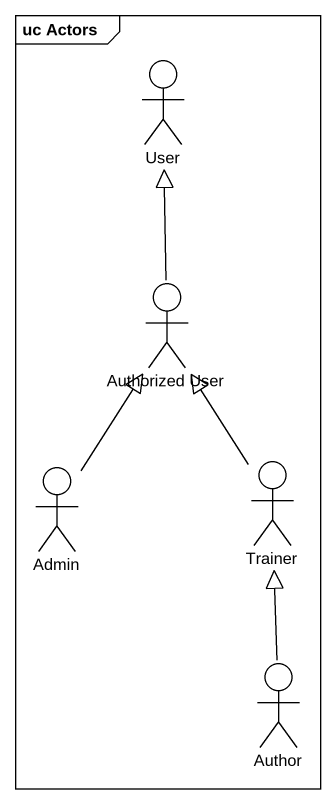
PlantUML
@startuml
mainframe uc Actors
actor User
actor "Authorized User" as Authorized_User
actor Admin
actor Trainer
actor Author
Authorized_User -up-|> User
Admin -up-|> Authorized_User
Trainer -up-|> Authorized_User
Author -up-|> Trainer
@enduml
